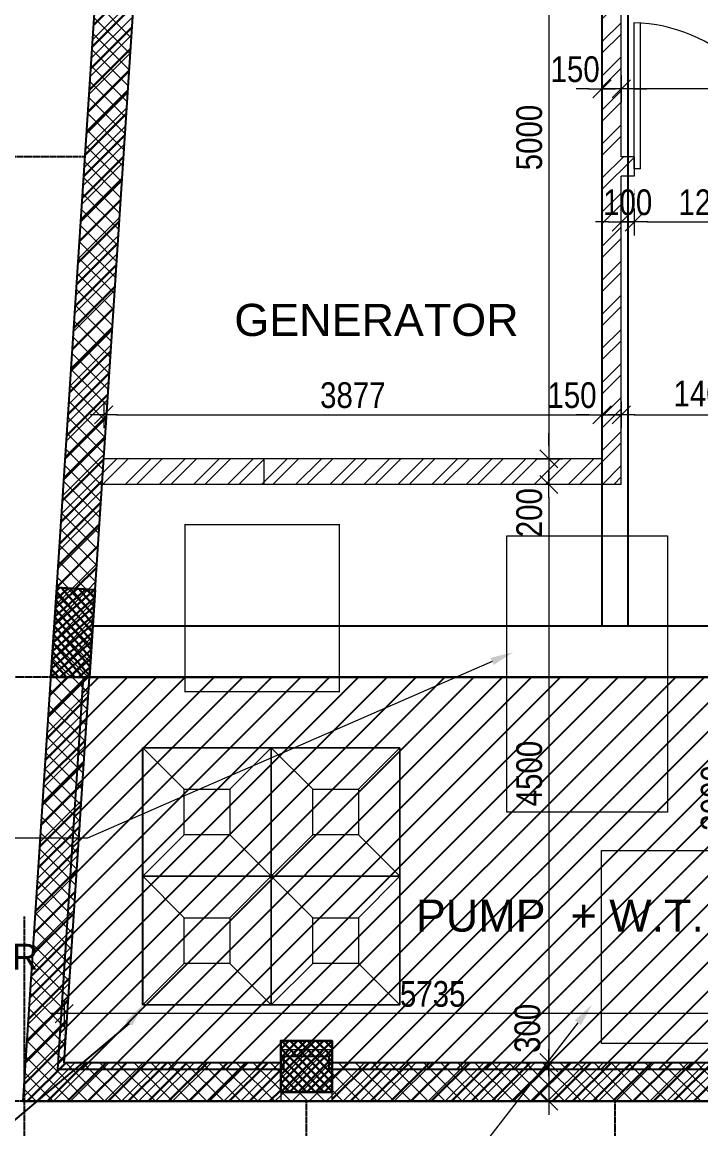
# Model space of a CAD drawing. Header units: inches. Extents: x 676944 to 1044153, y 326920 to 502369.
# Drawn here: x 698436 to 703717, y 366395 to 375008 of the extents above; entities that cross this region are included whole.
import ezdxf

# ---------------------------------------------------------------- set-up
doc = ezdxf.new("R2010")
doc.units = ezdxf.units.IN
doc.header["$MEASUREMENT"] = 0
doc.linetypes.add('CENTER', pattern=[50.8, 31.75, -6.35, 6.35, -6.35])
doc.linetypes.add('DOT2', pattern=[3.175, 0, -3.175])
doc.layers.add('A-DIMENSION', color=7, linetype='Continuous', lineweight=9)
for name, color, linetype in [('Axis', 9, 'CENTER'), ('dim-axis', 15, 'Continuous'), ('P-PIPE-DRA', 40, 'Continuous'), ('S-BEAM', 2, 'Continuous'), ('S-COL-1', 7, 'Continuous'), ('S-COL1-HT', 11, 'Continuous'), ('S-HAT', 45, 'Continuous'), ('S-WALL', 1, 'Continuous'), ('S-WALL-HAT', 9, 'Continuous')]:
    doc.layers.add(name, color=color, linetype=linetype)
doc.styles.add('ARIAL', font='ARIALN.TTF')
doc.styles.get("Standard").update_dxf_attribs({"font": 'arial.ttf'})
doc.styles.add('style1', font='arial.ttf')
doc.dimstyles.new('DIM-100', dxfattribs={"dimscale": 150, "dimtxt": 2, "dimasz": 1, "dimexe": 0.75, "dimexo": 1, "dimgap": 0.5, "dimtad": 1, "dimdec": 0, "dimzin": 11, "dimdsep": 46, "dimtxsty": 'ARIAL', "dimblk": 'R', "dimcen": 2.5, "dimdle": 1, "dimclrd": 256, "dimclre": 256, "dimclrt": 256, "dimazin": 0, "dimtfac": 1, "dimtdec": 0, "dimtix": 1, "dimtmove": 2, "dimatfit": 3, "dimldrblk": 'R', "dimtolj": 1, "dimtzin": 3, "dimlwd": -1, "dimlwe": 13, "dimarcsym": 0})
doc.dimstyles.get("Standard").update_dxf_attribs({"dimtxt": 0.18, "dimasz": 0.18, "dimexe": 0.18, "dimexo": 0.0625, "dimgap": 0.09, "dimtad": 0, "dimtih": 1, "dimtoh": 1, "dimdec": 4, "dimzin": 0, "dimdsep": 46, "dimtxsty": 'Standard', "dimcen": 0.09, "dimadec": 0, "dimazin": 0, "dimtfac": 1, "dimtdec": 4, "dimtofl": 0, "dimtmove": 0, "dimatfit": 3, "dimfxl": 1, "dimtolj": 1, "dimtzin": 0, "dimarcsym": 0})
pattern_1 = [(45, (500265.86, -209134.585), (-66.29126, 66.29126), []), (135, (500265.86, -209134.585), (-66.29126, -66.29126), [])]

# ---------------------------------------------------------------- blocks, each defined once
blk = doc.blocks.new('R')
for p, q in [((0, -1.05), (0, 1.05)), ((-1.05, 0), (1.05, 0))]:
    blk.add_line(p, q)
at = {"color": 4, "lineweight": 13}
blk.add_line((-0.707, -0.707), (0.707, 0.707), dxfattribs=at)
blk = doc.blocks.new('*D468')
at = {"layer": 'A-DIMENSION', "color": 254, "linetype": 'DOT2', "lineweight": 13, "transparency": 16777216}
for p, q in [((511580.8, 209352.4), (511471.3, 209352.4)), ((511580.8, 204352.4), (511471.3, 204352.4))]:
    blk.add_line(p, q, dxfattribs=at)
at = {"layer": 'A-DIMENSION', "color": 254, "transparency": 16777216}
blk.add_line((511546.3, 209252.4), (511546.3, 204452.4), dxfattribs=at)
at = {"layer": 'Defpoints', "color": 0, "transparency": 16777216}
for p in [(511680.8, 209352.4), (511546.3, 204352.4), (511680.8, 204352.4)]:
    blk.add_point(p, dxfattribs=at)
at = {"layer": 'A-DIMENSION', "color": 254, "transparency": 16777216, "xscale": 100, "yscale": 100, "zscale": 100}
for p, rotation in [((511546.3, 209352.4), 90), ((511546.3, 204352.4), 270)]:
    blk.add_blockref('R', p, dxfattribs=dict(at, rotation=rotation))
at = {"layer": 'A-DIMENSION', "color": 254, "transparency": 16777216, "insert": (511394.1, 206852.4), "char_height": 200, "attachment_point": 5, "rotation": 90, "style": 'ARIAL'}
blk.add_mtext('\\A1;5000', dxfattribs=at)
blk = doc.blocks.new('*D469')
at = {"layer": 'A-DIMENSION', "color": 254, "linetype": 'DOT2', "lineweight": 13, "transparency": 16777216}
for p, q in [((512109.4, 207331.1), (512109.4, 207306.1)), ((521809.4, 207331.1), (521809.4, 207306.1))]:
    blk.add_line(p, q, dxfattribs=at)
at = {"layer": 'A-DIMENSION', "color": 254, "transparency": 16777216}
blk.add_line((521709.4, 207231.1), (512209.4, 207231.1), dxfattribs=at)
at = {"layer": 'Defpoints', "color": 0, "transparency": 16777216}
for p in [(512109.4, 207231.1), (512109.4, 207231.1), (521809.4, 207231.1)]:
    blk.add_point(p, dxfattribs=at)
at = {"layer": 'A-DIMENSION', "color": 254, "transparency": 16777216, "xscale": 100, "yscale": 100, "zscale": 100}
for p, rotation in [((512109.4, 207231.1), 179.9999999999972), ((521809.4, 207231.1), 359.9999999999973)]:
    blk.add_blockref('R', p, dxfattribs=dict(at, rotation=rotation))
at = {"layer": 'A-DIMENSION', "color": 254, "transparency": 16777216, "insert": (516959.4, 207383.2), "char_height": 200, "attachment_point": 5, "style": 'ARIAL'}
blk.add_mtext('\\A1;9700', dxfattribs=at)
blk = doc.blocks.new('*D442')
at = {"layer": 'A-DIMENSION', "color": 254, "linetype": 'DOT2', "lineweight": 13, "transparency": 16777216}
for p, q in [((513234.4, 202652.8), (512984.4, 202652.8)), ((513079.6, 199652.4), (512984.4, 199652.4))]:
    blk.add_line(p, q, dxfattribs=at)
at = {"layer": 'A-DIMENSION', "color": 254, "transparency": 16777216}
blk.add_line((513059.4, 199752.4), (513059.4, 202552.8), dxfattribs=at)
at = {"layer": 'Defpoints', "color": 0, "transparency": 16777216}
for p in [(513059.4, 202652.8), (513334.4, 202652.8), (513179.6, 199652.4)]:
    blk.add_point(p, dxfattribs=at)
at = {"layer": 'A-DIMENSION', "color": 254, "transparency": 16777216, "xscale": 100, "yscale": 100, "zscale": 100}
for p, rotation in [((513059.4, 202652.8), 90), ((513059.4, 199652.4), 270)]:
    blk.add_blockref('R', p, dxfattribs=dict(at, rotation=rotation))
at = {"layer": 'A-DIMENSION', "color": 254, "transparency": 16777216, "insert": (512829.5, 201712.1), "char_height": 200, "attachment_point": 5, "rotation": 90, "style": 'ARIAL'}
blk.add_mtext('\\A1;3000', dxfattribs=at)
blk = doc.blocks.new('*D479')
at = {"layer": 'A-DIMENSION', "color": 254, "linetype": 'DOT2', "lineweight": 13, "transparency": 16777216}
for p, q in [((507774.4, 199752.4), (507774.4, 200109.1)), ((513509.5, 200095.1), (513509.5, 200109.1))]:
    blk.add_line(p, q, dxfattribs=at)
at = {"layer": 'A-DIMENSION', "color": 254, "transparency": 16777216}
blk.add_line((513409.5, 200034.1), (507874.4, 200034.1), dxfattribs=at)
at = {"layer": 'Defpoints', "color": 0, "transparency": 16777216}
for p in [(507774.4, 200034.1), (513509.5, 199995.1), (507774.4, 199652.4)]:
    blk.add_point(p, dxfattribs=at)
at = {"layer": 'A-DIMENSION', "color": 254, "transparency": 16777216, "xscale": 100, "yscale": 100, "zscale": 100, "rotation": 180}
blk.add_blockref('R', (507774.4, 200034.1), dxfattribs=at)
at = {"layer": 'A-DIMENSION', "color": 254, "transparency": 16777216, "xscale": 100, "yscale": 100, "zscale": 100}
blk.add_blockref('R', (513509.5, 200034.1), dxfattribs=at)
at = {"layer": 'A-DIMENSION', "color": 254, "transparency": 16777216, "insert": (510642, 200186.2), "char_height": 200, "attachment_point": 5, "style": 'ARIAL'}
blk.add_mtext('\\A1;5735', dxfattribs=at)
blk = doc.blocks.new('*D488')
at = {"layer": 'A-DIMENSION', "color": 254, "transparency": 16777216}
for p, q in [((511546.3, 204452.4), (511546.3, 204552.4)), ((511546.3, 204352.4), (511546.3, 204152.4)), ((511546.3, 204052.4), (511546.3, 203952.4))]:
    blk.add_line(p, q, dxfattribs=at)
at = {"layer": 'A-DIMENSION', "color": 254, "linetype": 'DOT2', "lineweight": 13, "transparency": 16777216}
for p, q in [((511580.8, 204352.4), (511471.3, 204352.4)), ((511462.7, 204152.4), (511471.3, 204152.4))]:
    blk.add_line(p, q, dxfattribs=at)
at = {"layer": 'Defpoints', "color": 0, "transparency": 16777216}
for p in [(511680.8, 204352.4), (511546.3, 204152.4), (511562.7, 204152.4)]:
    blk.add_point(p, dxfattribs=at)
at = {"layer": 'A-DIMENSION', "color": 254, "transparency": 16777216, "xscale": 100, "yscale": 100, "zscale": 100}
for p, rotation in [((511546.3, 204352.4), 270), ((511546.3, 204152.4), 90)]:
    blk.add_blockref('R', p, dxfattribs=dict(at, rotation=rotation))
at = {"layer": 'A-DIMENSION', "color": 254, "transparency": 16777216, "insert": (511394.1, 203933.1), "char_height": 200, "attachment_point": 5, "rotation": 90, "style": 'ARIAL'}
blk.add_mtext('\\A1;200', dxfattribs=at)
blk = doc.blocks.new('*D489')
at = {"layer": 'A-DIMENSION', "color": 254, "linetype": 'DOT2', "lineweight": 13, "transparency": 16777216}
for p, q in [((511462.7, 204152.4), (511471.3, 204152.4)), ((511508.2, 199652.4), (511471.3, 199652.4))]:
    blk.add_line(p, q, dxfattribs=at)
at = {"layer": 'A-DIMENSION', "color": 254, "transparency": 16777216}
blk.add_line((511546.3, 204052.4), (511546.3, 199752.4), dxfattribs=at)
at = {"layer": 'Defpoints', "color": 0, "transparency": 16777216}
for p in [(511562.7, 204152.4), (511546.3, 199652.4), (511608.2, 199652.4)]:
    blk.add_point(p, dxfattribs=at)
at = {"layer": 'A-DIMENSION', "color": 254, "transparency": 16777216, "xscale": 100, "yscale": 100, "zscale": 100}
for p, rotation in [((511546.3, 204152.4), 90), ((511546.3, 199652.4), 270)]:
    blk.add_blockref('R', p, dxfattribs=dict(at, rotation=rotation))
at = {"layer": 'A-DIMENSION', "color": 254, "transparency": 16777216, "insert": (511394.1, 201902.4), "char_height": 200, "attachment_point": 5, "rotation": 90, "style": 'ARIAL'}
blk.add_mtext('\\A1;4500', dxfattribs=at)
blk = doc.blocks.new('*D490')
at = {"layer": 'A-DIMENSION', "color": 254, "linetype": 'DOT2', "lineweight": 13, "transparency": 16777216}
for p, q in [((511508.2, 199652.4), (511471.3, 199652.4)), ((511575.6, 199352.4), (511471.3, 199352.4))]:
    blk.add_line(p, q, dxfattribs=at)
at = {"layer": 'A-DIMENSION', "color": 254, "transparency": 16777216}
blk.add_line((511546.3, 199552.4), (511546.3, 199452.4), dxfattribs=at)
at = {"layer": 'Defpoints', "color": 0, "transparency": 16777216}
for p in [(511608.2, 199652.4), (511546.3, 199352.4), (511675.6, 199352.4)]:
    blk.add_point(p, dxfattribs=at)
at = {"layer": 'A-DIMENSION', "color": 254, "transparency": 16777216, "xscale": 100, "yscale": 100, "zscale": 100}
for p, rotation in [((511546.3, 199652.4), 90), ((511546.3, 199352.4), 270)]:
    blk.add_blockref('R', p, dxfattribs=dict(at, rotation=rotation))
at = {"layer": 'A-DIMENSION', "color": 254, "transparency": 16777216, "insert": (511379.8, 199919.5), "char_height": 200, "attachment_point": 5, "rotation": 90, "style": 'ARIAL'}
blk.add_mtext('\\A1;300', dxfattribs=at)
blk = doc.blocks.new('*D492')
at = {"layer": 'A-DIMENSION', "color": 254, "linetype": 'DOT2', "lineweight": 13, "transparency": 16777216}
for p, q in [((508082.4, 204604.8), (508082.4, 204769.3)), ((511959.4, 204604.8), (511959.4, 204769.3))]:
    blk.add_line(p, q, dxfattribs=at)
at = {"layer": 'A-DIMENSION', "color": 254, "transparency": 16777216}
blk.add_line((508182.4, 204694.3), (511859.4, 204694.3), dxfattribs=at)
at = {"layer": 'Defpoints', "color": 0, "transparency": 16777216}
for p in [(511959.4, 204694.3), (508082.4, 204504.8), (511959.4, 204504.8)]:
    blk.add_point(p, dxfattribs=at)
at = {"layer": 'A-DIMENSION', "color": 254, "transparency": 16777216, "xscale": 100, "yscale": 100, "zscale": 100, "rotation": 180}
blk.add_blockref('R', (508082.4, 204694.3), dxfattribs=at)
at = {"layer": 'A-DIMENSION', "color": 254, "transparency": 16777216, "xscale": 100, "yscale": 100, "zscale": 100}
blk.add_blockref('R', (511959.4, 204694.3), dxfattribs=at)
at = {"layer": 'A-DIMENSION', "color": 254, "transparency": 16777216, "insert": (510020.9, 204846.4), "char_height": 200, "attachment_point": 5, "style": 'ARIAL'}
blk.add_mtext('\\A1;3877', dxfattribs=at)
blk = doc.blocks.new('*D493')
at = {"layer": 'A-DIMENSION', "color": 254, "linetype": 'DOT2', "lineweight": 13, "transparency": 16777216}
for p, q in [((511959.4, 204604.8), (511959.4, 204769.3)), ((512109.4, 204794.3), (512109.4, 204769.3))]:
    blk.add_line(p, q, dxfattribs=at)
at = {"layer": 'A-DIMENSION', "color": 254, "transparency": 16777216}
for p, q in [((511859.4, 204694.3), (511759.4, 204694.3)), ((511959.4, 204694.3), (512109.4, 204694.3)), ((512209.4, 204694.3), (512309.4, 204694.3))]:
    blk.add_line(p, q, dxfattribs=at)
at = {"layer": 'Defpoints', "color": 0, "transparency": 16777216}
for p in [(512109.4, 204694.3), (512109.4, 204694.3), (511959.4, 204504.8)]:
    blk.add_point(p, dxfattribs=at)
at = {"layer": 'A-DIMENSION', "color": 254, "transparency": 16777216, "xscale": 100, "yscale": 100, "zscale": 100}
blk.add_blockref('R', (511959.4, 204694.3), dxfattribs=at)
at = {"layer": 'A-DIMENSION', "color": 254, "transparency": 16777216, "xscale": 100, "yscale": 100, "zscale": 100, "rotation": 180}
blk.add_blockref('R', (512109.4, 204694.3), dxfattribs=at)
at = {"layer": 'A-DIMENSION', "color": 254, "transparency": 16777216, "insert": (511725.9, 204846.4), "char_height": 200, "attachment_point": 5, "style": 'ARIAL'}
blk.add_mtext('\\A1;150', dxfattribs=at)
blk = doc.blocks.new('*D494')
at = {"layer": 'A-DIMENSION', "color": 254, "linetype": 'DOT2', "lineweight": 13, "transparency": 16777216}
for p, q in [((512109.4, 204794.3), (512109.4, 204769.3)), ((513509.5, 204794.3), (513509.5, 204769.3))]:
    blk.add_line(p, q, dxfattribs=at)
at = {"layer": 'A-DIMENSION', "color": 254, "transparency": 16777216}
blk.add_line((512209.4, 204694.3), (513409.5, 204694.3), dxfattribs=at)
at = {"layer": 'Defpoints', "color": 0, "transparency": 16777216}
for p in [(512109.4, 204694.3), (513509.5, 204694.3), (513509.5, 204694.3)]:
    blk.add_point(p, dxfattribs=at)
at = {"layer": 'A-DIMENSION', "color": 254, "transparency": 16777216, "xscale": 100, "yscale": 100, "zscale": 100, "rotation": 180}
blk.add_blockref('R', (512109.4, 204694.3), dxfattribs=at)
at = {"layer": 'A-DIMENSION', "color": 254, "transparency": 16777216, "xscale": 100, "yscale": 100, "zscale": 100}
blk.add_blockref('R', (513509.5, 204694.3), dxfattribs=at)
at = {"layer": 'A-DIMENSION', "color": 254, "transparency": 16777216, "insert": (512770.8, 204858.9), "char_height": 200, "attachment_point": 5, "style": 'ARIAL'}
blk.add_mtext('\\A1;1400', dxfattribs=at)
blk = doc.blocks.new('*D539')
at = {"layer": 'A-DIMENSION', "color": 254, "linetype": 'DOT2', "lineweight": 13, "transparency": 16777216}
for p, q in [((512109.4, 207331.1), (512109.4, 207306.1)), ((511959.4, 207300.8), (511959.4, 207306.1))]:
    blk.add_line(p, q, dxfattribs=at)
at = {"layer": 'A-DIMENSION', "color": 254, "transparency": 16777216}
for p, q in [((511859.4, 207231.1), (511759.4, 207231.1)), ((512109.4, 207231.1), (511959.4, 207231.1)), ((512209.4, 207231.1), (512309.4, 207231.1))]:
    blk.add_line(p, q, dxfattribs=at)
at = {"layer": 'Defpoints', "color": 0, "transparency": 16777216}
for p in [(511959.4, 207231.1), (511959.4, 207200.8), (512109.4, 207231.1)]:
    blk.add_point(p, dxfattribs=at)
at = {"layer": 'A-DIMENSION', "color": 254, "transparency": 16777216, "xscale": 100, "yscale": 100, "zscale": 100}
blk.add_blockref('R', (511959.4, 207231.1), dxfattribs=at)
at = {"layer": 'A-DIMENSION', "color": 254, "transparency": 16777216, "xscale": 100, "yscale": 100, "zscale": 100, "rotation": 180}
blk.add_blockref('R', (512109.4, 207231.1), dxfattribs=at)
at = {"layer": 'A-DIMENSION', "color": 254, "transparency": 16777216, "insert": (511750.4, 207383.2), "char_height": 200, "attachment_point": 5, "style": 'ARIAL'}
blk.add_mtext('\\A1;150', dxfattribs=at)
blk = doc.blocks.new('*D540')
at = {"layer": 'A-DIMENSION', "color": 254, "linetype": 'DOT2', "lineweight": 13, "transparency": 16777216}
for p, q in [((512209.2, 206452.3), (512209.2, 206120.2)), ((512109.4, 206098.9), (512109.4, 206270.2))]:
    blk.add_line(p, q, dxfattribs=at)
at = {"layer": 'A-DIMENSION', "color": 254, "transparency": 16777216}
for p, q in [((512009.4, 206195.2), (511909.4, 206195.2)), ((512109.4, 206195.2), (512209.2, 206195.2)), ((512309.2, 206195.2), (512409.2, 206195.2))]:
    blk.add_line(p, q, dxfattribs=at)
at = {"layer": 'Defpoints', "color": 0, "transparency": 16777216}
for p in [(512209.2, 206552.3), (512209.2, 206195.2), (512109.4, 205998.9)]:
    blk.add_point(p, dxfattribs=at)
at = {"layer": 'A-DIMENSION', "color": 254, "transparency": 16777216, "xscale": 100, "yscale": 100, "zscale": 100}
blk.add_blockref('R', (512109.4, 206195.2), dxfattribs=at)
at = {"layer": 'A-DIMENSION', "color": 254, "transparency": 16777216, "xscale": 100, "yscale": 100, "zscale": 100, "rotation": 180}
blk.add_blockref('R', (512209.2, 206195.2), dxfattribs=at)
at = {"layer": 'A-DIMENSION', "color": 254, "transparency": 16777216, "insert": (512159.3, 206347.3), "char_height": 200, "attachment_point": 5, "style": 'ARIAL'}
blk.add_mtext('\\A1;100', dxfattribs=at)
blk = doc.blocks.new('*D541')
at = {"layer": 'A-DIMENSION', "color": 254, "linetype": 'DOT2', "lineweight": 13, "transparency": 16777216}
for p, q in [((512209.2, 206452.3), (512209.2, 206120.2)), ((513408.9, 206452.3), (513408.9, 206120.2))]:
    blk.add_line(p, q, dxfattribs=at)
at = {"layer": 'A-DIMENSION', "color": 254, "transparency": 16777216}
blk.add_line((512309.2, 206195.2), (513308.9, 206195.2), dxfattribs=at)
at = {"layer": 'Defpoints', "color": 0, "transparency": 16777216}
for p in [(512209.2, 206552.3), (513408.9, 206552.3), (513408.9, 206195.2)]:
    blk.add_point(p, dxfattribs=at)
at = {"layer": 'A-DIMENSION', "color": 254, "transparency": 16777216, "xscale": 100, "yscale": 100, "zscale": 100, "rotation": 180}
blk.add_blockref('R', (512209.2, 206195.2), dxfattribs=at)
at = {"layer": 'A-DIMENSION', "color": 254, "transparency": 16777216, "xscale": 100, "yscale": 100, "zscale": 100}
blk.add_blockref('R', (513408.9, 206195.2), dxfattribs=at)
at = {"layer": 'A-DIMENSION', "color": 254, "transparency": 16777216, "insert": (512809, 206347.3), "char_height": 200, "attachment_point": 5, "style": 'ARIAL'}
blk.add_mtext('\\A1;1200', dxfattribs=at)
blk = doc.blocks.new('*D154')
at = {"layer": 'Defpoints', "color": 0, "transparency": 16777216}
for p in [(202455, 450063.8), (204286.5, 449920.3), (201546, 414937.4)]:
    blk.add_point(p, dxfattribs=at)
at = {"layer": 'dim-axis', "linetype": 'DOT2', "lineweight": 13, "transparency": 16777216}
for p, q in [((204136.9, 449932), (202342.8, 450072.6)), ((201396.5, 414949.1), (199602.3, 415089.7))]:
    blk.add_line(p, q, dxfattribs=at)
at = {"layer": 'dim-axis', "transparency": 16777216}
blk.add_line((199723.8, 415200.5), (202445.6, 449944.1), dxfattribs=at)
at = {"layer": 'dim-axis', "transparency": 16777216, "xscale": 120, "yscale": 120, "zscale": 120}
for p, rotation in [((202455, 450063.8), 85.52071850426819), ((199714.5, 415080.9), 265.5207185042681)]:
    blk.add_blockref('R', p, dxfattribs=dict(at, rotation=rotation))
at = {"layer": 'dim-axis', "transparency": 16777216, "insert": (200857.2, 432590.2), "char_height": 300, "attachment_point": 5, "rotation": 85.52072, "style": 'ARIAL'}
blk.add_mtext('\\A1;35090', dxfattribs=at)
blk = doc.blocks.new('CEILING PLAN')
at = {"layer": 'S-COL1-HT', "lineweight": 30}
h = blk.add_hatch(dxfattribs=at)
h.set_pattern_fill('ANSI37', color=254, scale=15, angle=-3.74895)
h.set_pattern_definition([(41.25105, (305868.566, 426154.664), (-31.402, 35.805796), []), (131.25105, (305868.566, 426154.664), (-35.805796, -31.402), [])])
h.paths.add_polyline_path([(387014.8, 455223.1), (387315.5, 455223.1), (387360, 455902), (387060.6, 455921.6)])
h = blk.add_hatch(dxfattribs=at)
h.set_pattern_fill('ANSI37', color=254, scale=15)
h.set_pattern_definition([(45, (873914.24, 818579.13), (-33.6759605, 33.6759605), []), (135, (873914.24, 818579.13), (-33.6759605, -33.6759605), [])])
h.paths.add_polyline_path([(388803.2, 451993.1), (389203.2, 451993.1), (389203.2, 452393.1), (388803.2, 452393.1)])
at = {"layer": 'S-HAT'}
h = blk.add_hatch(dxfattribs=at)
h.set_pattern_fill('ANSI31', color=254, scale=50, style=0)
h.set_pattern_definition([(45, (393264, 521461.99), (-112.2532, 112.2532), [])])
h.paths.add_polyline_path([(387566, 455223.1), (387515.8, 455223.1), (387315.6, 455223.1), (387265.4, 455223.1), (387245.7, 454923.1), (387065.5, 452173.1), (388828.2, 452173.1), (388828.2, 452273.1), (389178.2, 452273.1), (389178.2, 452173.1), (392828.2, 452173.1), (392828.2, 452273.1), (393178.2, 452273.1), (393178.2, 452173.1), (396828.2, 452173.1), (396828.2, 452273.1), (397178.2, 452273.1), (397178.2, 452173.1), (400828.2, 452173.1), (400828.2, 452273.1), (401178.2, 452273.1), (401178.2, 452173.1), (404828.2, 452173.1), (404828.2, 452273.1), (405178.2, 452273.1), (405178.2, 452173.1), (408828.2, 452173.1), (408828.2, 452273.1), (409178.2, 452273.1), (409178.2, 452173.1), (412828.2, 452173.1), (412828.2, 452273.1), (413178.2, 452273.1), (413178.2, 452173.1), (416828.2, 452173.1), (416828.2, 452273.1), (417178.2, 452273.1), (417178.2, 452173.1), (420828.2, 452173.1), (420828.2, 452273.1), (421178.2, 452273.1), (421178.2, 452173.1), (424828.2, 452173.1), (424828.2, 452273.1), (425178.2, 452273.1), (425178.2, 452173.1), (428828.2, 452173.1), (428828.2, 452273.1), (429178.2, 452273.1), (429178.2, 452173.1), (432828.2, 452173.1), (432828.2, 452273.1), (433178.2, 452273.1), (433178.2, 455223.1)])
at = {"layer": 'S-WALL-HAT', "lineweight": 30}
h = blk.add_hatch(dxfattribs=at)
h.set_pattern_fill('ANSI31', color=254, scale=35)
h.set_pattern_definition([(45, (874698.03, 817381.6), (-78.577241, 78.577241), [])])
h.paths.add_polyline_path([(436885.1, 455940.9), (436838.8, 455219.9), (437139.6, 455223.1), (437184.5, 455921.7)])
h.paths.add_polyline_path([(434505.1, 480465.7), (434901.1, 480409.2), (434844.6, 480013.2), (434448.6, 480069.7)])
h.paths.add_polyline_path([(430941.2, 480974.5), (430884.7, 480578.5), (430488.7, 480635), (430545.3, 481031)])
h.paths.add_polyline_path([(426981.4, 481539.7), (426924.9, 481143.8), (426528.9, 481200.3), (426585.4, 481596.3)])
h.paths.add_polyline_path([(423021.5, 482105), (422965, 481709), (422569, 481765.6), (422625.5, 482161.5)])
h.paths.add_polyline_path([(418665.8, 482726.7), (419061.8, 482670.1), (419005.2, 482274.2), (418609.3, 482330.7)])
h.paths.add_polyline_path([(414706, 483291.9), (415102, 483235.3), (415045.5, 482839.3), (414649.5, 482895.9)])
h.paths.add_polyline_path([(411142.2, 483800.6), (411085.7, 483404.6), (410689.7, 483461.1), (410746.3, 483857.1)])
h.paths.add_polyline_path([(407182.5, 484365.9), (407126, 483969.9), (406730, 484026.4), (406786.5, 484422.4)])
h.paths.add_polyline_path([(403222.7, 484931.3), (403166.1, 484535.4), (402770.2, 484591.9), (402826.7, 484987.9)])
h.paths.add_polyline_path([(399262.8, 485496.8), (399206.3, 485100.8), (398810.3, 485157.3), (398866.8, 485553.3)])
h.paths.add_polyline_path([(395303, 486062.2), (395246.5, 485666.2), (394850.5, 485722.7), (394907, 486118.7)])
h.paths.add_polyline_path([(391343.2, 486627.6), (391286.6, 486231.6), (390890.7, 486288.2), (390947.2, 486684.2), (389093.7, 486948.7), (388877.3, 483646.1), (389175.1, 483603.8), (389130.9, 482928), (388831.5, 482947.6), (387463.7, 462073.1), (387764.3, 462073.1), (387717.3, 461355), (387417.9, 461374.6), (387060.6, 455921.6), (387360, 455902), (387315.5, 455223.1), (387014.8, 455223.1), (386798.6, 451923.1), (388803.2, 451923.1), (388803.2, 452323.1), (389203.2, 452323.1), (389203.2, 451923.1), (392803.2, 451923.1), (392803.2, 452323.1), (393203.2, 452323.1), (393203.2, 451923.1), (396803.2, 451923.1), (396803.2, 452323.1), (397203.2, 452323.1), (397203.2, 451923.1), (400803.2, 451923.1), (400803.2, 452323.1), (401203.2, 452323.1), (401203.2, 451923.1), (404803.2, 451923.1), (404803.2, 452323.1), (405203.2, 452323.1), (405203.2, 451923.1), (408803.2, 451923.1), (408803.2, 452323.1), (409203.2, 452323.1), (409203.2, 451923.1), (412803.2, 451923.1), (412803.2, 452323.1), (413203.2, 452323.1), (413203.2, 451923.1), (416803.2, 451923.1), (416803.2, 452323.1), (417203.2, 452323.1), (417203.2, 451923.1), (420803.2, 451923.1), (420803.2, 452323.1), (421203.2, 452323.1), (421203.2, 451923.1), (424803.2, 451923.1), (424803.2, 452323.1), (425203.2, 452323.1), (425203.2, 451923.1), (428803.2, 451923.1), (428803.2, 452323.1), (429203.2, 452323.1), (429203.2, 451923.1), (432803.2, 451923.1), (432803.2, 452323.1), (433203.2, 452323.1), (433203.2, 451923.1), (436928, 451923.1), (437386.6, 459073.5), (436987.4, 459099.1), (437013, 459498.3), (437412.2, 459472.7), (437646.4, 463123.8), (437347, 463143), (437391.8, 463841.6), (437691.2, 463822.4), (437965.9, 468105), (437566.7, 468130.6), (437592.3, 468529.7), (437991.5, 468504.1), (438235.6, 472309), (437836.4, 472334.6), (437862, 472733.8), (438261.2, 472708.2), (438482.8, 476163.1), (438083.6, 476188.7), (438109.2, 476587.9), (438508.4, 476562.3), (438720.3, 479865.7)])
h.paths.add_polyline_path([(388385.4, 476137.7), (388884.3, 476105), (388823, 475168.8), (388326.5, 475239.6)])
h.paths.add_polyline_path([(388684.6, 476118.1), (388884.3, 476105), (388823, 475168.8), (388624.3, 475197.1), (387118.9, 452223.1), (388803.2, 452223.1), (388803.2, 452323.1), (389203.2, 452323.1), (389203.2, 452223.1), (392803.2, 452223.1), (392803.2, 452323.1), (393203.2, 452323.1), (393203.2, 452223.1), (396803.2, 452223.1), (396803.2, 452323.1), (397203.2, 452323.1), (397203.2, 452223.1), (400803.2, 452223.1), (400803.2, 452323.1), (401203.2, 452323.1), (401203.2, 452223.1), (404803.2, 452223.1), (404803.2, 452323.1), (405203.2, 452323.1), (405203.2, 452223.1), (408803.2, 452223.1), (408803.2, 452323.1), (409203.2, 452323.1), (409203.2, 452223.1), (412803.2, 452223.1), (412803.2, 452323.1), (413203.2, 452323.1), (413203.2, 452223.1), (416803.2, 452223.1), (416803.2, 452323.1), (417203.2, 452323.1), (417203.2, 452223.1), (420803.2, 452223.1), (420803.2, 452323.1), (421203.2, 452323.1), (421203.2, 452223.1), (424803.2, 452223.1), (424803.2, 452323.1), (425203.2, 452323.1), (425203.2, 452223.1), (428803.2, 452223.1), (428803.2, 452323.1), (429203.2, 452323.1), (429203.2, 452223.1), (432803.2, 452223.1), (432803.2, 452323.1), (433203.2, 452323.1), (433203.2, 452223.1), (436646.6, 452223.1), (437087.2, 459092.7), (436987.4, 459099.1), (437013, 459498.3), (437112.8, 459491.9), (437666.5, 468124.2), (437566.7, 468130.6), (437592.3, 468529.7), (437692.1, 468523.3), (437936.2, 472328.2), (437836.4, 472334.6), (437862, 472733.8), (437961.8, 472727.4), (438183.4, 476182.3), (438083.6, 476188.7), (438109.2, 476587.9), (438209, 476581.5), (438403.1, 479608), (434858.9, 480113.8), (434844.6, 480013.2), (434448.6, 480069.7), (434463, 480170.3), (430899.1, 480679), (430884.7, 480578.5), (430488.7, 480635), (430503.1, 480735.5), (426939.2, 481244.2), (426924.9, 481143.8), (426528.9, 481200.3), (426543.2, 481300.7), (422979.3, 481809.3), (422965, 481709), (422569, 481765.6), (422583.3, 481865.8), (419019.6, 482374.5), (419005.2, 482274.2), (418609.3, 482330.7), (418623.6, 482431), (415059.8, 482939.6), (415045.5, 482839.3), (414649.5, 482895.9), (414663.8, 482996.2), (411100, 483504.8), (411085.7, 483404.6), (410689.7, 483461.1), (410704, 483561.3), (407140.3, 484070), (407126, 483969.9), (406730, 484026.4), (406744.3, 484126.5), (403180.4, 484635.1), (403166.1, 484535.4), (402770.2, 484591.9), (402784.4, 484691.6), (399220.5, 485200.3), (399206.3, 485100.8), (398810.3, 485157.3), (398824.5, 485256.8), (395260.6, 485765.5), (395246.5, 485666.2), (394850.5, 485722.7), (394864.7, 485822), (391300.8, 486330.6), (391286.6, 486231.6), (390890.7, 486288.2), (390904.8, 486387.2), (389371.9, 486605.9)])
at = {"layer": 'S-BEAM', "color": 254}
for p, q in [((391303.2, 461073.1), (391303.2, 455623.1)), ((391503.2, 461073.1), (391503.2, 455623.1)), ((387341.7, 455623.3), (392678.2, 455623.3)), ((387315.5, 455223.1), (436839, 455223.1))]:
    blk.add_line(p, q, dxfattribs=at)
at = {"layer": 'S-COL-1', "color": 254, "lineweight": 30}
for points in [[(387014.8, 455223.1), (387315.5, 455223.1), (387360, 455902), (387060.6, 455921.6)], [(388803.2, 451993.1), (389203.2, 451993.1), (389203.2, 452393.1), (388803.2, 452393.1)]]:
    blk.add_lwpolyline(points, close=True, dxfattribs=at)
at = {"layer": 'S-HAT', "color": 254}
blk.add_lwpolyline([(432728.2, 455223.1), (387566, 455223.1), (387566, 455223.1), (387265.4, 455223.1), (387065.5, 452173.1), (388828.2, 452173.1), (388828.2, 452273.1), (389178.2, 452273.1), (389178.2, 452173.1), (392828.2, 452173.1), (392828.2, 452273.1), (393178.2, 452273.1), (393178.2, 452173.1), (396828.2, 452173.1), (396828.2, 452273.1), (397178.2, 452273.1), (397178.2, 452173.1), (400828.2, 452173.1)], dxfattribs=at)
at = {"layer": 'S-WALL', "color": 254}
blk.add_lwpolyline([(436928, 451923.1), (386798.6, 451923.1), (389093.7, 486948.7), (438720.3, 479865.7)], close=True, dxfattribs=at)
for points in [[(387360, 455902), (387717.3, 461355)], [(388803.2, 452223.1), (387118.9, 452223.1), (387315.5, 455223.1)], [(392803.2, 452223.1), (389203.2, 452223.1)]]:
    blk.add_lwpolyline(points, dxfattribs=at)
blk = doc.blocks.new('SDFGBS')
at = {"layer": 'A-DIMENSION'}
h = blk.add_hatch(dxfattribs=at)
h.set_pattern_fill('ANSI32', color=254, scale=500)
h.set_pattern_definition([(45, (500265.83, -209134.61), (-132.58252, 132.58252), []), (45, (500354.22, -209134.61), (-132.58252, 132.58252), [])])
h.paths.add_polyline_path([(508082.4, 204352.4), (508069.3, 204152.4), (512108.7, 204152.4), (512108.7, 206552.3), (512209, 206552.3), (512209.3, 206702.3), (512109.1, 206702.3), (512108.7, 208502.4), (511958.7, 208502.4), (511958.7, 204352.4)])
h = blk.add_hatch(dxfattribs=at)
h.set_pattern_fill('ANSI37', color=254, scale=750)
h.set_pattern_definition(pattern_1)
h.paths.add_polyline_path([(507671, 202652.4), (507971.6, 202652.4), (508016.1, 203331.3), (507716.7, 203350.9)])
h = blk.add_hatch(dxfattribs=at)
h.set_pattern_fill('ANSI37', color=254, scale=750)
h.set_pattern_definition(pattern_1)
h.paths.add_polyline_path([(509459.4, 199352.4), (509859.4, 199352.4), (509859.4, 199752.4), (509459.4, 199752.4)])
at = {"layer": 'A-DIMENSION', "color": 254}
for p, q in [((511959.4, 204352.4), (511959.4, 208502.4)), ((512109.4, 206702.3), (512109.4, 208502.4)), ((507995.3, 207612), (508317, 207933.7)), ((508297.1, 207628.6), (508014.9, 207910.8)), ((507986, 207470.1), (508307.7, 207791.8)), ((508288.9, 207504.2), (508006.7, 207786.3)), ((512209.2, 206609.9), (512209.2, 207747.9)), ((512259.2, 206609.9), (512259.2, 207747.9)), ((507976.7, 207328.2), (508298.5, 207649.9)), ((508280.7, 207379.8), (507998.6, 207661.9)), ((507967.4, 207186.3), (508289.2, 207508)), ((508272.6, 207255.3), (507990.4, 207537.5)), ((508264.4, 207130.9), (507982.3, 207413.1)), ((507958.1, 207044.4), (508279.9, 207366.2)), ((508256.3, 207006.5), (507974.1, 207288.6)), ((507948.8, 206902.6), (508270.6, 207224.3)), ((508248.1, 206882), (507966, 207164.2)), ((507939.5, 206760.7), (508261.3, 207082.4)), ((508240, 206757.6), (507957.8, 207039.8)), ((507930.2, 206618.8), (508252, 206940.5)), ((508231.8, 206633.2), (507949.7, 206915.3)), ((507920.9, 206476.9), (508242.7, 206798.6)), ((508223.7, 206508.8), (507941.5, 206790.9)), ((507911.6, 206335), (508233.4, 206656.8)), ((508215.5, 206384.3), (507933.4, 206666.5)), ((512209.2, 206702.3), (512109.4, 206702.3)), ((512209.2, 206702.3), (512209.2, 206552.3)), ((512209.2, 206552.3), (512108.7, 206552.3)), ((512109.4, 204152.4), (512109.4, 206552.3)), ((512259.2, 206609.9), (512209.2, 206609.9)), ((507902.4, 206193.2), (508224.1, 206514.9)), ((508207.4, 206259.9), (507925.2, 206542)), ((508199.2, 206135.5), (507917.1, 206417.6)), ((507893.1, 206051.3), (508214.8, 206373)), ((508191.1, 206011), (507908.9, 206293.2)), ((507883.8, 205909.4), (508205.5, 206231.1)), ((508182.9, 205886.6), (507900.8, 206168.8)), ((507874.5, 205767.5), (508196.2, 206089.3)), ((508174.8, 205762.2), (507892.6, 206044.3)), ((507865.2, 205625.6), (508186.9, 205947.4)), ((508166.6, 205637.7), (507884.4, 205919.9)), ((507855.9, 205483.8), (508177.6, 205805.5)), ((508158.4, 205513.3), (507876.3, 205795.5)), ((507846.6, 205341.9), (508168.3, 205663.6)), ((508150.3, 205388.9), (507868.1, 205671)), ((507837.3, 205200), (508159, 205521.7)), ((508142.1, 205264.5), (507860, 205546.6)), ((507828, 205058.1), (508149.7, 205379.9)), ((508134, 205140), (507851.8, 205422.2)), ((508125.8, 205015.6), (507843.7, 205297.8)), ((507818.7, 204916.3), (508140.4, 205238)), ((508117.7, 204891.2), (507835.5, 205173.3)), ((507809.4, 204774.4), (508131.1, 205096.1)), ((508109.5, 204766.7), (507827.4, 205048.9)), ((507800.1, 204632.5), (508121.8, 204954.2)), ((508101.4, 204642.3), (507819.2, 204924.5)), ((507790.8, 204490.6), (508112.5, 204812.3)), ((508093.2, 204517.9), (507811.1, 204800)), ((507781.5, 204348.7), (508103.2, 204670.5)), ((508085.1, 204393.5), (507802.9, 204675.6)), ((507772.2, 204206.9), (508093.9, 204528.6)), ((508076.9, 204269), (507794.8, 204551.2)), ((508068.8, 204144.6), (507786.6, 204426.8)), ((507762.9, 204065), (508084.6, 204386.7)), ((511959.4, 204352.4), (508082.4, 204352.4)), ((509327.1, 204352.4), (509327.1, 204152.4)), ((507753.6, 203923.1), (508075.3, 204244.8)), ((508060.6, 204020.2), (507778.5, 204302.3)), ((508052.5, 203895.7), (507770.3, 204177.9)), ((512109.4, 204152.4), (508069.3, 204152.4)), ((507744.3, 203781.2), (508066, 204102.9)), ((508044.3, 203771.3), (507762.1, 204053.5)), ((507735, 203639.3), (508056.7, 203961.1)), ((508036.2, 203646.9), (507754, 203929)), ((507725.7, 203497.5), (508047.4, 203819.2)), ((508028, 203522.4), (507745.8, 203804.6)), ((507716.4, 203355.6), (508038.1, 203677.3)), ((508019.8, 203398), (507737.7, 203680.2)), ((507949.6, 203335.7), (507729.5, 203555.7)), ((507836.5, 203343.1), (508028.8, 203535.4)), ((507807.7, 203345), (507721.4, 203431.3)), ((507960.9, 203334.9), (508019.6, 203393.5)), ((507713.8, 203306.3), (507713.2, 203306.9)), ((508012.3, 203273), (508011.7, 203273.6)), ((507707.1, 203213.7), (507707.8, 203214.4)), ((508010.3, 203251.7), (508010.9, 203252.3)), ((507705.7, 203181.9), (507705.1, 203182.5)), ((508001, 203109.8), (508001.6, 203110.5)), ((508004.1, 203148.6), (508003.5, 203149.2)), ((507697.5, 203057.4), (507696.9, 203058)), ((507697.8, 203071.8), (507698.5, 203072.5)), ((507996, 203024.1), (507995.4, 203024.7)), ((507688.5, 202929.9), (507689.2, 202930.6)), ((507689.4, 202933), (507688.8, 202933.6)), ((507991.7, 202967.9), (507992.3, 202968.6)), ((507987.8, 202899.7), (507987.2, 202900.3)), ((507679.2, 202788.1), (507679.9, 202788.7)), ((507681.2, 202808.6), (507680.6, 202809.2)), ((507979.7, 202775.3), (507979.1, 202775.9)), ((507982.4, 202826), (507983, 202826.7)), ((507673.1, 202684.1), (507672.5, 202684.7)), ((507973.1, 202684.2), (507973.7, 202684.8)), ((507651.3, 202362.4), (507941.3, 202652.4)), ((507660.6, 202504.3), (507808.8, 202652.4)), ((507669.9, 202646.2), (507676.2, 202652.4)), ((507954.6, 202402.6), (507704.8, 202652.4)), ((507962.8, 202527), (507837.4, 202652.4)), ((507970.9, 202651.4), (507969.9, 202652.4)), ((507642, 202220.5), (507963.8, 202542.3)), ((507946.5, 202278.2), (507664.3, 202560.3)), ((507938.3, 202153.7), (507656.2, 202435.9)), ((507632.8, 202078.7), (507954.5, 202400.4)), ((507623.5, 201936.8), (507945.2, 202258.5)), ((507930.2, 202029.3), (507648, 202311.5)), ((507922, 201904.9), (507639.9, 202187)), ((507614.2, 201794.9), (507935.9, 202116.6)), ((508386.1, 202102.9), (508708.4, 201780.6)), ((509386.1, 202102.9), (509063.7, 201780.6)), ((509386.1, 202102.9), (509708.4, 201780.6)), ((510386.1, 202102.9), (510063.7, 201780.6)), ((507913.9, 201780.4), (507631.7, 202062.6)), ((507604.9, 201653), (507926.6, 201974.8)), ((507905.7, 201656), (507623.5, 201938.2)), ((507595.6, 201511.2), (507917.3, 201832.9)), ((507897.5, 201531.6), (507615.4, 201813.7)), ((507586.3, 201369.3), (507908, 201691)), ((507889.4, 201407.2), (507607.2, 201689.3)), ((507881.2, 201282.7), (507599.1, 201564.9)), ((507577, 201227.4), (507898.7, 201549.1)), ((507567.7, 201085.5), (507889.4, 201407.2)), ((507873.1, 201158.3), (507590.9, 201440.4)), ((508708.4, 201425.3), (508386.1, 201102.9)), ((509063.7, 201425.3), (509386.1, 201102.9)), ((509708.4, 201425.3), (509386.1, 201102.9)), ((510063.7, 201425.3), (510386.1, 201102.9)), ((507864.9, 201033.9), (507582.8, 201316)), ((507558.4, 200943.6), (507880.1, 201265.4)), ((507549.1, 200801.8), (507870.8, 201123.5)), ((507856.8, 200909.4), (507574.6, 201191.6)), ((507848.6, 200785), (507566.5, 201067.2)), ((508386.1, 201102.9), (508708.4, 200780.6)), ((509386.1, 201102.9), (509063.7, 200780.6)), ((509386.1, 201102.9), (509708.4, 200780.6)), ((510386.1, 201102.9), (510063.7, 200780.6)), ((507539.8, 200659.9), (507861.5, 200981.6)), ((507840.5, 200660.6), (507558.3, 200942.7)), ((507530.5, 200518), (507852.2, 200839.7)), ((507832.3, 200536.1), (507550.2, 200818.3)), ((507521.2, 200376.1), (507842.9, 200697.8)), ((507824.2, 200411.7), (507542, 200693.9)), ((507511.9, 200234.2), (507833.6, 200556)), ((507816, 200287.3), (507533.9, 200569.4)), ((507807.9, 200162.9), (507525.7, 200445)), ((507502.6, 200092.4), (507824.3, 200414.1)), ((508708.4, 200425.3), (508386.1, 200102.9)), ((509063.7, 200425.3), (509386.1, 200102.9)), ((509708.4, 200425.3), (509386.1, 200102.9)), ((510063.7, 200425.3), (510386.1, 200102.9)), ((507493.3, 199950.5), (507815, 200272.2)), ((507799.7, 200038.4), (507517.6, 200320.6)), ((507791.6, 199914), (507509.4, 200196.2)), ((507484, 199808.6), (507805.7, 200130.3)), ((507783.4, 199789.6), (507501.2, 200071.7)), ((507474.7, 199666.7), (507796.4, 199988.4)), ((507775.2, 199665.1), (507493.1, 199947.3)), ((507465.4, 199524.8), (507787.1, 199846.6)), ((507955.4, 199352.4), (507484.9, 199822.9)), ((507456.1, 199383), (507777.8, 199704.7)), ((507822.8, 199352.4), (507476.8, 199698.4)), ((507690.2, 199352.4), (507468.6, 199574)), ((507558.2, 199352.4), (507858.2, 199652.4)), ((507690.7, 199352.4), (507990.7, 199652.4)), ((508088, 199352.4), (507788, 199652.4)), ((507823.3, 199352.4), (508123.3, 199652.4)), ((508220.5, 199352.4), (507920.5, 199652.4)), ((507955.9, 199352.4), (508255.9, 199652.4)), ((508353.1, 199352.4), (508053.1, 199652.4)), ((508088.5, 199352.4), (508388.5, 199652.4)), ((508485.7, 199352.4), (508185.7, 199652.4)), ((508221.1, 199352.4), (508521.1, 199652.4)), ((508618.3, 199352.4), (508318.3, 199652.4)), ((508353.7, 199352.4), (508653.7, 199652.4)), ((508750.9, 199352.4), (508450.9, 199652.4)), ((508486.2, 199352.4), (508786.2, 199652.4)), ((508883.5, 199352.4), (508583.5, 199652.4)), ((508618.8, 199352.4), (508918.8, 199652.4)), ((509016, 199352.4), (508716, 199652.4)), ((508751.4, 199352.4), (509051.4, 199652.4)), ((509148.6, 199352.4), (508848.6, 199652.4)), ((508884, 199352.4), (509184, 199652.4)), ((509281.2, 199352.4), (508981.2, 199652.4)), ((509016.6, 199352.4), (509316.6, 199652.4)), ((509413.8, 199352.4), (509113.8, 199652.4)), ((509149.2, 199352.4), (509449.2, 199652.4)), ((509459.4, 199439.4), (509246.4, 199652.4)), ((509459.4, 199572), (509378.9, 199652.4)), ((509859.4, 199532.3), (509979.5, 199652.4)), ((509859.4, 199399.7), (510112.1, 199652.4)), ((510076.7, 199352.4), (509859.4, 199569.8)), ((510209.3, 199352.4), (509909.3, 199652.4)), ((509944.6, 199352.4), (510244.6, 199652.4)), ((510341.9, 199352.4), (510041.9, 199652.4)), ((510077.2, 199352.4), (510377.2, 199652.4)), ((510474.4, 199352.4), (510174.4, 199652.4)), ((510209.8, 199352.4), (510509.8, 199652.4)), ((510607, 199352.4), (510307, 199652.4)), ((510342.4, 199352.4), (510642.4, 199652.4)), ((510739.6, 199352.4), (510439.6, 199652.4)), ((510475, 199352.4), (510775, 199652.4)), ((510872.2, 199352.4), (510572.2, 199652.4)), ((510607.6, 199352.4), (510907.6, 199652.4)), ((511004.8, 199352.4), (510704.8, 199652.4)), ((510740.1, 199352.4), (511040.1, 199652.4)), ((511137.4, 199352.4), (510837.4, 199652.4)), ((510872.7, 199352.4), (511172.7, 199652.4)), ((511269.9, 199352.4), (510969.9, 199652.4)), ((511005.3, 199352.4), (511305.3, 199652.4)), ((511402.5, 199352.4), (511102.5, 199652.4)), ((511137.9, 199352.4), (511437.9, 199652.4)), ((511535.1, 199352.4), (511235.1, 199652.4)), ((511270.5, 199352.4), (511570.5, 199652.4)), ((511667.7, 199352.4), (511367.7, 199652.4)), ((511403.1, 199352.4), (511703.1, 199652.4)), ((511800.3, 199352.4), (511500.3, 199652.4)), ((511535.6, 199352.4), (511835.6, 199652.4)), ((511932.8, 199352.4), (511632.8, 199652.4)), ((511668.2, 199352.4), (511968.2, 199652.4)), ((512065.4, 199352.4), (511765.4, 199652.4)), ((511800.8, 199352.4), (512100.8, 199652.4)), ((512198, 199352.4), (511898, 199652.4)), ((511933.4, 199352.4), (512233.4, 199652.4)), ((512330.6, 199352.4), (512030.6, 199652.4)), ((512066, 199352.4), (512366, 199652.4)), ((512463.2, 199352.4), (512163.2, 199652.4)), ((512198.6, 199352.4), (512498.6, 199652.4)), ((512595.8, 199352.4), (512295.8, 199652.4)), ((512331.1, 199352.4), (512631.1, 199652.4)), ((512728.3, 199352.4), (512428.3, 199652.4)), ((512463.7, 199352.4), (512763.7, 199652.4)), ((512860.9, 199352.4), (512560.9, 199652.4)), ((512596.3, 199352.4), (512896.3, 199652.4)), ((512993.5, 199352.4), (512693.5, 199652.4)), ((509281.7, 199352.4), (509459.4, 199530.1)), ((507557.6, 199352.4), (507460.5, 199449.6)), ((509414.3, 199352.4), (509459.4, 199397.5)), ((509944.1, 199352.4), (509859.4, 199437.2))]:
    blk.add_line(p, q, dxfattribs=at)
for points in [[(508372.8, 208784.4), (508015.5, 203331.4)], [(511104.7, 202775.3), (507955.7, 201399.5), (507043.6, 201399.5)], [(507971, 202652.4), (507774.4, 199652.4), (509459.4, 199652.4)], [(511772.3, 199963.7), (509636.1, 197203.6), (503658.8, 197203.6)], [(509859.4, 199652.4), (513459.4, 199652.4)]]:
    blk.add_lwpolyline(points, dxfattribs=at)
at = {"layer": 'A-DIMENSION', "color": 254, "const_width": 10}
blk.add_lwpolyline([(508715.1, 202539), (509915.1, 202539), (509915.1, 203839), (508715.1, 203839)], close=True, dxfattribs=at)
at = {"layer": 'A-DIMENSION', "color": 254}
for points in [[(511218.1, 203752.4), (512468.1, 203752.4), (512468.1, 201602.4), (511218.1, 201602.4)], [(507671, 202652.4), (507971.6, 202652.4), (508016.1, 203331.3), (507716.7, 203350.9)], [(508385.4, 202102.9), (510385.4, 202102.9), (510385.4, 200102.9), (508385.4, 200102.9)], [(508385.4, 202102.9), (510385.4, 202102.9), (510385.4, 200102.9), (508385.4, 200102.9)], [(508386.1, 201102.9), (509386.1, 201102.9), (509386.1, 202102.9), (508386.1, 202102.9)], [(509386.1, 201102.9), (510386.1, 201102.9), (510386.1, 202102.9), (509386.1, 202102.9)], [(509063.7, 201780.6), (509063.7, 201425.3), (508708.4, 201425.3), (508708.4, 201780.6)], [(510063.7, 201780.6), (510063.7, 201425.3), (509708.4, 201425.3), (509708.4, 201780.6)], [(511954.9, 201302.4), (513454.9, 201302.4), (513454.9, 199802.4), (511954.9, 199802.4)], [(508386.1, 200102.9), (509386.1, 200102.9), (509386.1, 201102.9), (508386.1, 201102.9)], [(509386.1, 200102.9), (510386.1, 200102.9), (510386.1, 201102.9), (509386.1, 201102.9)], [(509063.7, 200780.6), (509063.7, 200425.3), (508708.4, 200425.3), (508708.4, 200780.6)], [(510063.7, 200780.6), (510063.7, 200425.3), (509708.4, 200425.3), (509708.4, 200780.6)], [(509459.4, 199352.4), (509859.4, 199352.4), (509859.4, 199752.4), (509459.4, 199752.4)]]:
    blk.add_lwpolyline(points, close=True, dxfattribs=at)
blk.add_arc((512175.8, 206509), 1237.3, 4.67906, 88.45262, dxfattribs=at)
for points in [[(511092.7, 202802.8), (511269.7, 202847.4), (511116.7, 202747.9)], [(508255.5, 199975.5), (508386.1, 200102.9), (508303.9, 199940)], [(511748.5, 199982.1), (511882.4, 200106.1), (511796, 199945.4)]]:
    blk.add_solid(points, dxfattribs=at)
at = {"layer": 'P-PIPE-DRA', "color": 254, "ltscale": 0.1}
blk.add_lwpolyline([(508279.7, 199957.7), (506430.6, 198401.5), (502677, 198401.5)], dxfattribs=at)
at = {"layer": 'S-WALL', "color": 254}
blk.add_lwpolyline([(509749.2, 234378), (509749.2, 234378), (507454.1, 199352.4), (557584.1, 199352.4), (559375.7, 227295.1), (545410.2, 229288.3)], dxfattribs=at)
at = {"layer": 'A-DIMENSION', "color": 254, "style": 'style1'}
blk.add_text('(CONCRETE PIT BY CONTRACTOR', height=200, dxfattribs=at).set_placement((502900.4, 200377.5))
at = {"layer": 'A-DIMENSION', "color": 254, "char_height": 250, "width": 4139.905, "attachment_point": 1, "style": 'style1'}
for s, insert in [('GENERATOR', (509098.5, 205557.9)), ('PUMP  + W.T.', (510511.5, 200922.1))]:
    blk.add_mtext(s, dxfattribs=dict(at, insert=insert))
at = {"layer": 'A-DIMENSION', "color": 254}
for p1, p2, distance, picture, middle in [((511680.8, 209352.4), (511680.8, 204352.4), -134.5, '*D468', (511394.1, 206852.4)), ((521809.4, 207231.1), (512109.4, 207231.1), 0, '*D469', (516959.4, 207383.2))]:
    dim = blk.add_aligned_dim(p1=p1, p2=p2, distance=distance, dimstyle='Standard', override={"dimscale": 100, "dimtxt": 2, "dimasz": 1, "dimexe": 0.75, "dimexo": 1, "dimgap": 0.5, "dimtad": 1, "dimtih": 0, "dimtoh": 0, "dimdec": 0, "dimzin": 3, "dimtxsty": 'ARIAL', "dimblk": 'R', "dimcen": 2.5, "dimdle": 1, "dimclrd": 254, "dimclre": 254, "dimclrt": 254, "dimadec": 2, "dimtdec": 0, "dimtix": 1, "dimtofl": 1, "dimtmove": 2, "dimldrblk": 'R', "dimfxl": 2.5, "dimtzin": 3, "dimlwd": 65535, "dimlwe": 13}, dxfattribs=at)
    dim.commit()
    dim.dimension.update_dxf_attribs({"geometry": picture, "text_midpoint": middle})
for base, p1, p2, picture, middle in [((511959.4, 207231.1), (512109.4, 207231.1), (511959.4, 207200.8), '*D539', (511750.4, 207383.2)), ((512109.4, 204694.3), (511959.4, 204504.8), (512109.4, 204694.3), '*D493', (511725.9, 204846.4)), ((513509.5, 204694.3), (512109.4, 204694.3), (513509.5, 204694.3), '*D494', (512770.8, 204858.9))]:
    dim = blk.add_linear_dim(base=base, p1=p1, p2=p2, dimstyle='Standard', override={"dimscale": 100, "dimtxt": 2, "dimasz": 1, "dimexe": 0.75, "dimexo": 1, "dimgap": 0.5, "dimtad": 1, "dimtih": 0, "dimtoh": 0, "dimdec": 0, "dimzin": 3, "dimtxsty": 'ARIAL', "dimblk": 'R', "dimcen": 2.5, "dimdle": 1, "dimclrd": 254, "dimclre": 254, "dimclrt": 254, "dimadec": 2, "dimtdec": 0, "dimtix": 1, "dimtofl": 1, "dimtmove": 2, "dimldrblk": 'R', "dimfxl": 2.5, "dimtzin": 3, "dimlwd": 65535, "dimlwe": 13}, dxfattribs=at)
    dim.commit()
    dim.dimension.update_dxf_attribs({"geometry": picture, "text_midpoint": middle, "dimtype": 160})
for base, p1, p2, picture, middle in [((512209.2, 206195.2), (512109.4, 205998.9), (512209.2, 206552.3), '*D540', (512159.3, 206347.3)), ((513408.9, 206195.2), (512209.2, 206552.3), (513408.9, 206552.3), '*D541', (512809, 206347.3)), ((511959.4, 204694.3), (508082.4, 204504.8), (511959.4, 204504.8), '*D492', (510020.9, 204846.4)), ((507774.4, 200034.1), (513509.5, 199995.1), (507774.4, 199652.4), '*D479', (510642, 200186.2))]:
    dim = blk.add_linear_dim(base=base, p1=p1, p2=p2, dimstyle='Standard', override={"dimscale": 100, "dimtxt": 2, "dimasz": 1, "dimexe": 0.75, "dimexo": 1, "dimgap": 0.5, "dimtad": 1, "dimtih": 0, "dimtoh": 0, "dimdec": 0, "dimzin": 3, "dimtxsty": 'ARIAL', "dimblk": 'R', "dimcen": 2.5, "dimdle": 1, "dimclrd": 254, "dimclre": 254, "dimclrt": 254, "dimadec": 2, "dimtdec": 0, "dimtix": 1, "dimtofl": 1, "dimtmove": 2, "dimldrblk": 'R', "dimfxl": 2.5, "dimtzin": 3, "dimlwd": 65535, "dimlwe": 13}, dxfattribs=at)
    dim.commit()
    dim.dimension.update_dxf_attribs({"geometry": picture, "text_midpoint": middle})
for base, p1, p2, picture, middle in [((511546.3, 204152.4), (511680.8, 204352.4), (511562.7, 204152.4), '*D488', (511394.1, 203933.1)), ((513059.4, 202652.8), (513179.6, 199652.4), (513334.4, 202652.8), '*D442', (512829.5, 201712.1)), ((511546.3, 199352.4), (511608.2, 199652.4), (511675.6, 199352.4), '*D490', (511379.8, 199919.5))]:
    dim = blk.add_linear_dim(base=base, p1=p1, p2=p2, angle=90, dimstyle='Standard', override={"dimscale": 100, "dimtxt": 2, "dimasz": 1, "dimexe": 0.75, "dimexo": 1, "dimgap": 0.5, "dimtad": 1, "dimtih": 0, "dimtoh": 0, "dimdec": 0, "dimzin": 3, "dimtxsty": 'ARIAL', "dimblk": 'R', "dimcen": 2.5, "dimdle": 1, "dimclrd": 254, "dimclre": 254, "dimclrt": 254, "dimadec": 2, "dimtdec": 0, "dimtix": 1, "dimtofl": 1, "dimtmove": 2, "dimldrblk": 'R', "dimfxl": 2.5, "dimtzin": 3, "dimlwd": 65535, "dimlwe": 13}, dxfattribs=at)
    dim.commit()
    dim.dimension.update_dxf_attribs({"geometry": picture, "text_midpoint": middle, "dimtype": 160})
dim = blk.add_linear_dim(base=(511546.3, 199652.4), p1=(511562.7, 204152.4), p2=(511608.2, 199652.4), angle=90, dimstyle='Standard', override={"dimscale": 100, "dimtxt": 2, "dimasz": 1, "dimexe": 0.75, "dimexo": 1, "dimgap": 0.5, "dimtad": 1, "dimtih": 0, "dimtoh": 0, "dimdec": 0, "dimzin": 3, "dimtxsty": 'ARIAL', "dimblk": 'R', "dimcen": 2.5, "dimdle": 1, "dimclrd": 254, "dimclre": 254, "dimclrt": 254, "dimadec": 2, "dimtdec": 0, "dimtix": 1, "dimtofl": 1, "dimtmove": 2, "dimldrblk": 'R', "dimfxl": 2.5, "dimtzin": 3, "dimlwd": 65535, "dimlwe": 13}, dxfattribs=at)
dim.commit()
dim.dimension.update_dxf_attribs({"geometry": '*D489', "text_midpoint": (511394.1, 201902.4)})
blk = doc.blocks.new('FSDRHGT')
at = {"layer": 'Axis', "ltscale": 0.5}
for p, q in [((202015.7, 422287.4), (198506.1, 422287.4)), ((201750.3, 418237.4), (198446.4, 418237.4)), ((201546, 411358.4), (201546, 416374.9)), ((204956.3, 414937.4), (199249.7, 414937.4)), ((203738.7, 414937.4), (203738.7, 411050.4)), ((206138.7, 414937.4), (206138.7, 411050.4))]:
    blk.add_line(p, q, dxfattribs=at)
at = {"layer": 'S-WALL', "color": 7}
blk.add_lwpolyline([(201534.1, 414937.4), (251664.1, 414937.4), (253455.7, 442880.1), (203829.2, 449963)], close=True, dxfattribs=at)
at = {"layer": 'dim-axis', "color": 3}
dim = blk.add_aligned_dim(p1=(201546, 414937.4), p2=(204286.5, 449920.3), distance=1837.1, dimstyle='DIM-100', override={"dimasz": 0.8}, dxfattribs=at)
dim.commit()
dim.dimension.update_dxf_attribs({"geometry": '*D154', "text_midpoint": (200857.2, 432590.2)})

msp = doc.modelspace()

# ---------------------------------------------------------------- block references
at = {"color": 4, "linetype": 'Continuous'}
for name, p in [('FSDRHGT', (496908.5, -48327)), ('CEILING PLAN', (311644.6, -85312.7)), ('SDFGBS', (190988.5, 167258))]:
    msp.add_blockref(name, p, dxfattribs=at)

doc.saveas('drawing.dxf')
